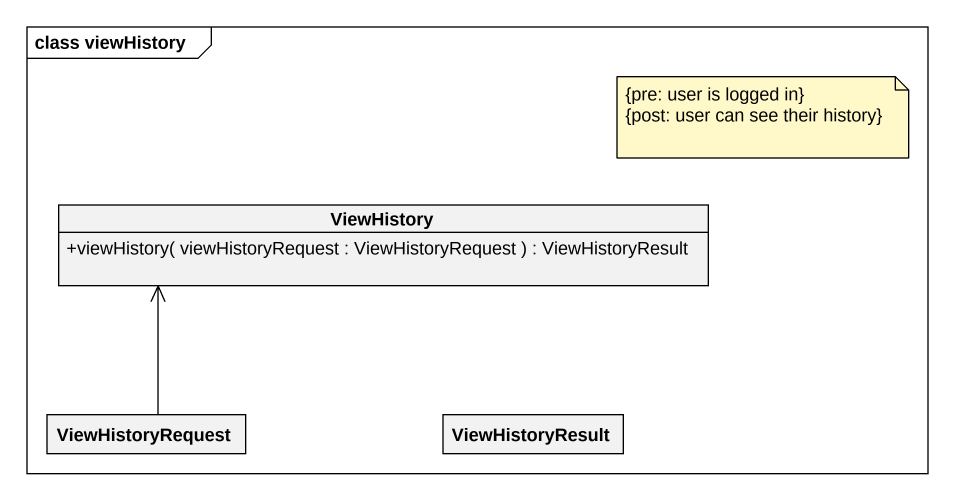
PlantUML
@startuml
mainframe class viewHistory
hide circle
hide empty members
skinparam classAttributeIconSize 0
class ViewHistory {
  +viewHistory( viewHistoryRequest : ViewHistoryRequest ) : ViewHistoryResult
}
class ViewHistoryRequest
class ViewHistoryResult
ViewHistoryRequest -up-> ViewHistory
note as N1
  {pre: user is logged in}
  {post: user can see their history}
end note
@enduml
